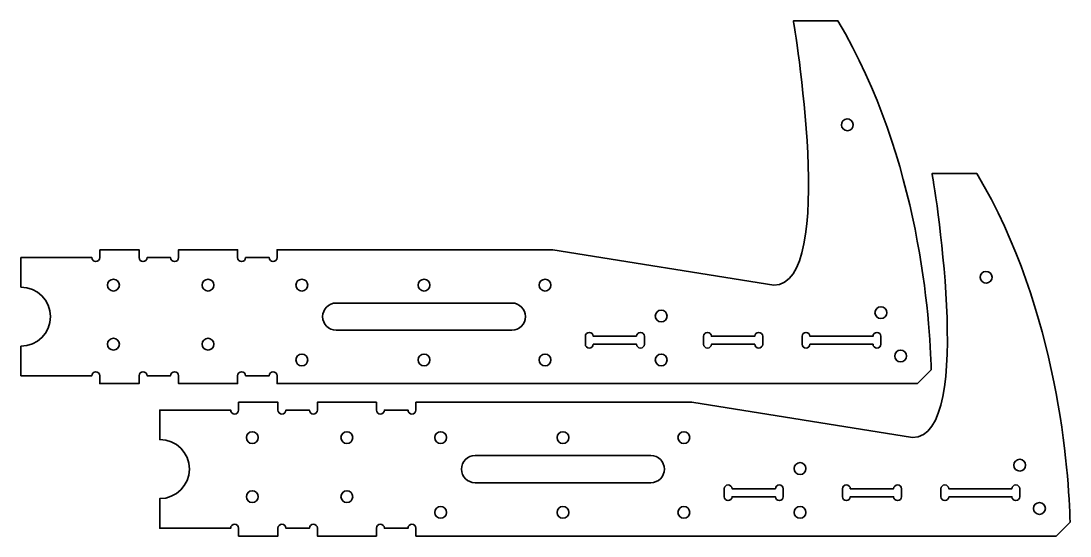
# Model space of a CAD drawing. Header units: inches. Extents: x -170 to 401, y 8 to 582.
# Drawn here: x -166.9 to 99.3, y 13.4 to 144.2 of the extents above; entities that cross this region are included whole.
import ezdxf

# ---------------------------------------------------------------- set-up
doc = ezdxf.new("R2010")
doc.units = ezdxf.units.IN
doc.header["$MEASUREMENT"] = 0
doc.layers.add('VECTOR-CUT', color=7, linetype='Continuous')

# ---------------------------------------------------------------- blocks, each defined once
blk = doc.blocks.new('block 17')
at = {"layer": 'VECTOR-CUT', "color": 250, "lineweight": 35, "true_color": 0x231f20}
for points, knots in [([(-146.93, 86.13), (-146.93, 86.13), (-146.93, 84.13), (-146.93, 84.13), (-146.93, 83.58), (-147.38, 83.13), (-147.93, 83.13), (-148.48, 83.13), (-148.93, 83.58), (-148.93, 84.13), (-148.93, 84.13), (-166.91, 84.13), (-166.91, 84.13), (-166.91, 84.13), (-166.91, 84.13), (-166.91, 84.13), (-166.91, 84.13), (-166.91, 76.63), (-166.91, 76.63), (-162.77, 76.63), (-159.41, 73.28), (-159.41, 69.13), (-159.41, 64.99), (-162.77, 61.63), (-166.91, 61.63), (-166.91, 61.63), (-166.91, 54.13), (-166.91, 54.13), (-166.91, 54.13), (-148.93, 54.13), (-148.93, 54.13), (-148.93, 54.68), (-148.48, 55.13), (-147.93, 55.13), (-147.38, 55.13), (-146.93, 54.68), (-146.93, 54.13), (-146.93, 54.13), (-146.93, 52.13), (-146.93, 52.13), (-146.93, 52.13), (-136.93, 52.13), (-136.93, 52.13), (-136.93, 52.13), (-136.93, 54.13), (-136.93, 54.13), (-136.93, 54.68), (-136.48, 55.13), (-135.93, 55.13), (-135.38, 55.13), (-134.93, 54.68), (-134.93, 54.13), (-134.93, 54.13), (-128.93, 54.13), (-128.93, 54.13), (-128.93, 54.68), (-128.48, 55.13), (-127.93, 55.13), (-127.38, 55.13), (-126.93, 54.68), (-126.93, 54.13), (-126.93, 54.13), (-126.93, 52.13), (-126.93, 52.13), (-126.93, 52.13), (-111.93, 52.13), (-111.93, 52.13), (-111.93, 52.13), (-111.93, 54.13), (-111.93, 54.13), (-111.93, 54.68), (-111.48, 55.13), (-110.93, 55.13), (-110.38, 55.13), (-109.93, 54.68), (-109.93, 54.13), (-109.93, 54.13), (-103.93, 54.13), (-103.93, 54.13), (-103.93, 54.68), (-103.48, 55.13), (-102.93, 55.13), (-102.38, 55.13), (-101.93, 54.68), (-101.93, 54.13), (-101.93, 54.13), (-101.93, 52.13), (-101.93, 52.13), (-101.93, 52.13), (60.55, 52.13), (60.55, 52.13), (60.55, 52.13), (64.06, 55.64), (64.06, 55.64), (63.79, 67.78), (61.29, 109.12), (40.39, 144.24), (40.39, 144.24), (29.08, 144.24), (29.08, 144.24), (29.08, 144.24), (40.48, 77.13), (24.09, 77.13), (24.09, 77.13), (-31.93, 86.13), (-31.93, 86.13), (-31.93, 86.13), (-101.93, 86.13), (-101.93, 86.13), (-101.93, 86.13), (-101.93, 84.13), (-101.93, 84.13), (-101.93, 83.58), (-102.38, 83.13), (-102.93, 83.13), (-103.48, 83.13), (-103.93, 83.58), (-103.93, 84.13), (-103.93, 84.13), (-109.93, 84.13), (-109.93, 84.13), (-109.93, 83.58), (-110.38, 83.13), (-110.93, 83.13), (-111.48, 83.13), (-111.93, 83.58), (-111.93, 84.13), (-111.93, 84.13), (-111.93, 86.13), (-111.93, 86.13), (-111.93, 86.13), (-126.93, 86.13), (-126.93, 86.13), (-126.93, 86.13), (-126.93, 84.13), (-126.93, 84.13), (-126.93, 83.58), (-127.38, 83.13), (-127.93, 83.13), (-128.48, 83.13), (-128.93, 83.58), (-128.93, 84.13), (-128.93, 84.13), (-134.93, 84.13), (-134.93, 84.13), (-134.93, 83.58), (-135.38, 83.13), (-135.93, 83.13), (-136.48, 83.13), (-136.93, 83.58), (-136.93, 84.13), (-136.93, 84.13), (-136.93, 86.13), (-136.93, 86.13), (-136.93, 86.13), (-146.93, 86.13), (-146.93, 86.13)], [0, 0, 0, 0, 1, 1, 1, 2, 2, 2, 3, 3, 3, 4, 4, 4, 5, 5, 5, 6, 6, 6, 7, 7, 7, 8, 8, 8, 9, 9, 9, 10, 10, 10, 11, 11, 11, 12, 12, 12, 13, 13, 13, 14, 14, 14, 15, 15, 15, 16, 16, 16, 17, 17, 17, 18, 18, 18, 19, 19, 19, 20, 20, 20, 21, 21, 21, 22, 22, 22, 23, 23, 23, 24, 24, 24, 25, 25, 25, 26, 26, 26, 27, 27, 27, 28, 28, 28, 29, 29, 29, 30, 30, 30, 31, 31, 31, 32, 32, 32, 33, 33, 33, 34, 34, 34, 35, 35, 35, 36, 36, 36, 37, 37, 37, 38, 38, 38, 39, 39, 39, 40, 40, 40, 41, 41, 41, 42, 42, 42, 43, 43, 43, 44, 44, 44, 45, 45, 45, 46, 46, 46, 47, 47, 47, 48, 48, 48, 49, 49, 49, 50, 50, 50, 51, 51, 51, 52, 52, 52, 52]), ([(-10.7, 64.13), (-10.7, 64.68), (-10.25, 65.13), (-9.7, 65.13), (-9.14, 65.13), (-8.7, 64.68), (-8.7, 64.13), (-8.7, 64.13), (-8.7, 62.13), (-8.7, 62.13), (-8.7, 61.58), (-9.14, 61.13), (-9.7, 61.13), (-10.25, 61.13), (-10.7, 61.58), (-10.7, 62.13), (-10.7, 62.13), (-21.7, 62.13), (-21.7, 62.13), (-21.7, 61.58), (-22.14, 61.13), (-22.7, 61.13), (-23.25, 61.13), (-23.7, 61.58), (-23.7, 62.13), (-23.7, 62.13), (-23.7, 64.13), (-23.7, 64.13), (-23.7, 64.68), (-23.25, 65.13), (-22.7, 65.13), (-22.14, 65.13), (-21.7, 64.68), (-21.7, 64.13), (-21.7, 64.13), (-10.7, 64.13), (-10.7, 64.13)], [0, 0, 0, 0, 1, 1, 1, 2, 2, 2, 3, 3, 3, 4, 4, 4, 5, 5, 5, 6, 6, 6, 7, 7, 7, 8, 8, 8, 9, 9, 9, 10, 10, 10, 11, 11, 11, 12, 12, 12, 12]), ([(21.3, 62.13), (21.3, 61.58), (20.85, 61.13), (20.3, 61.13), (19.75, 61.13), (19.3, 61.58), (19.3, 62.13), (19.3, 62.13), (8.3, 62.13), (8.3, 62.13), (8.3, 61.58), (7.86, 61.13), (7.31, 61.13), (6.75, 61.13), (6.31, 61.58), (6.31, 62.13), (6.31, 62.13), (6.31, 64.13), (6.31, 64.13), (6.31, 64.68), (6.75, 65.13), (7.31, 65.13), (7.86, 65.13), (8.31, 64.68), (8.31, 64.13), (8.31, 64.13), (19.3, 64.13), (19.3, 64.13), (19.3, 64.68), (19.75, 65.13), (20.3, 65.13), (20.85, 65.13), (21.3, 64.68), (21.3, 64.13), (21.3, 64.13), (21.3, 62.13), (21.3, 62.13)], [0, 0, 0, 0, 1, 1, 1, 2, 2, 2, 3, 3, 3, 4, 4, 4, 5, 5, 5, 6, 6, 6, 7, 7, 7, 8, 8, 8, 9, 9, 9, 10, 10, 10, 11, 11, 11, 12, 12, 12, 12]), ([(33.3, 62.13), (33.3, 61.58), (32.85, 61.13), (32.3, 61.13), (31.75, 61.13), (31.3, 61.58), (31.3, 62.13), (31.3, 62.13), (31.3, 64.13), (31.3, 64.13), (31.3, 64.68), (31.75, 65.13), (32.3, 65.13), (32.85, 65.13), (33.3, 64.68), (33.3, 64.13), (33.3, 64.13), (49.3, 64.13), (49.3, 64.13), (49.3, 64.68), (49.75, 65.13), (50.3, 65.13), (50.86, 65.13), (51.3, 64.68), (51.3, 64.13), (51.3, 64.13), (51.3, 62.13), (51.3, 62.13), (51.3, 61.58), (50.86, 61.13), (50.3, 61.13), (49.75, 61.13), (49.3, 61.58), (49.3, 62.13), (49.3, 62.13), (33.3, 62.13), (33.3, 62.13)], [0, 0, 0, 0, 1, 1, 1, 2, 2, 2, 3, 3, 3, 4, 4, 4, 5, 5, 5, 6, 6, 6, 7, 7, 7, 8, 8, 8, 9, 9, 9, 10, 10, 10, 11, 11, 11, 12, 12, 12, 12])]:
    blk.add_open_spline(points, degree=3, knots=knots, dxfattribs=at)
at = {"layer": 'VECTOR-CUT', "color": 7, "lineweight": 35, "true_color": 0xffffff}
for points, knots in [([(43.41, 116.51), (42.66, 116.16), (41.77, 116.48), (41.42, 117.23), (41.07, 117.98), (41.39, 118.87), (42.14, 119.22), (42.89, 119.57), (43.78, 119.25), (44.13, 118.5), (44.48, 117.75), (44.16, 116.86), (43.41, 116.51)], [0, 0, 0, 0, 1, 1, 1, 2, 2, 2, 3, 3, 3, 4, 4, 4, 4]), ([(-143.45, 75.63), (-144.28, 75.63), (-144.95, 76.31), (-144.95, 77.13), (-144.95, 77.96), (-144.28, 78.63), (-143.45, 78.63), (-142.62, 78.63), (-141.95, 77.96), (-141.95, 77.13), (-141.95, 76.31), (-142.62, 75.63), (-143.45, 75.63)], [0, 0, 0, 0, 1, 1, 1, 2, 2, 2, 3, 3, 3, 4, 4, 4, 4]), ([(-119.45, 75.63), (-120.28, 75.63), (-120.95, 76.3), (-120.95, 77.13), (-120.95, 77.96), (-120.28, 78.63), (-119.45, 78.63), (-118.62, 78.63), (-117.95, 77.96), (-117.95, 77.13), (-117.95, 76.31), (-118.62, 75.63), (-119.45, 75.63)], [0, 0, 0, 0, 1, 1, 1, 2, 2, 2, 3, 3, 3, 4, 4, 4, 4]), ([(-95.64, 75.63), (-96.47, 75.63), (-97.14, 76.3), (-97.14, 77.13), (-97.14, 77.96), (-96.47, 78.63), (-95.64, 78.63), (-94.81, 78.63), (-94.14, 77.96), (-94.14, 77.13), (-94.14, 76.31), (-94.81, 75.63), (-95.64, 75.63)], [0, 0, 0, 0, 1, 1, 1, 2, 2, 2, 3, 3, 3, 4, 4, 4, 4]), ([(-64.62, 75.63), (-65.45, 75.63), (-66.12, 76.3), (-66.12, 77.13), (-66.12, 77.96), (-65.45, 78.63), (-64.62, 78.63), (-63.79, 78.63), (-63.12, 77.96), (-63.12, 77.13), (-63.12, 76.31), (-63.79, 75.63), (-64.62, 75.63)], [0, 0, 0, 0, 1, 1, 1, 2, 2, 2, 3, 3, 3, 4, 4, 4, 4]), ([(-33.93, 75.63), (-34.76, 75.63), (-35.43, 76.31), (-35.43, 77.13), (-35.43, 77.96), (-34.76, 78.63), (-33.93, 78.63), (-33.1, 78.63), (-32.43, 77.96), (-32.43, 77.13), (-32.43, 76.31), (-33.1, 75.63), (-33.93, 75.63)], [0, 0, 0, 0, 1, 1, 1, 2, 2, 2, 3, 3, 3, 4, 4, 4, 4]), ([(-90.37, 69.13), (-90.37, 71.04), (-88.82, 72.59), (-86.92, 72.59), (-86.92, 72.59), (-42.32, 72.59), (-42.32, 72.59), (-40.41, 72.59), (-38.87, 71.04), (-38.87, 69.13), (-38.87, 69.13), (-38.87, 69.13), (-38.87, 69.13), (-38.87, 67.22), (-40.41, 65.67), (-42.32, 65.67), (-42.32, 65.67), (-86.92, 65.67), (-86.92, 65.67), (-88.82, 65.67), (-90.37, 67.22), (-90.37, 69.13), (-90.37, 69.13), (-90.37, 69.13), (-90.37, 69.13)], [0, 0, 0, 0, 1, 1, 1, 2, 2, 2, 3, 3, 3, 4, 4, 4, 5, 5, 5, 6, 6, 6, 7, 7, 7, 8, 8, 8, 8]), ([(-4.45, 67.77), (-5.28, 67.77), (-5.95, 68.45), (-5.95, 69.27), (-5.95, 70.1), (-5.28, 70.77), (-4.45, 70.77), (-3.62, 70.77), (-2.95, 70.1), (-2.95, 69.28), (-2.95, 68.45), (-3.62, 67.77), (-4.45, 67.77)], [0, 0, 0, 0, 1, 1, 1, 2, 2, 2, 3, 3, 3, 4, 4, 4, 4]), ([(51.3, 68.63), (50.47, 68.63), (49.8, 69.31), (49.8, 70.13), (49.8, 70.96), (50.47, 71.63), (51.3, 71.63), (52.13, 71.63), (52.8, 70.96), (52.8, 70.13), (52.8, 69.31), (52.13, 68.63), (51.3, 68.63)], [0, 0, 0, 0, 1, 1, 1, 2, 2, 2, 3, 3, 3, 4, 4, 4, 4]), ([(-143.45, 60.63), (-144.28, 60.63), (-144.95, 61.3), (-144.95, 62.13), (-144.95, 62.96), (-144.28, 63.63), (-143.45, 63.63), (-142.62, 63.63), (-141.95, 62.96), (-141.95, 62.13), (-141.95, 61.3), (-142.62, 60.63), (-143.45, 60.63)], [0, 0, 0, 0, 1, 1, 1, 2, 2, 2, 3, 3, 3, 4, 4, 4, 4]), ([(-119.45, 60.63), (-120.28, 60.63), (-120.95, 61.31), (-120.95, 62.13), (-120.95, 62.96), (-120.28, 63.63), (-119.45, 63.63), (-118.62, 63.63), (-117.95, 62.96), (-117.95, 62.13), (-117.95, 61.3), (-118.62, 60.63), (-119.45, 60.63)], [0, 0, 0, 0, 1, 1, 1, 2, 2, 2, 3, 3, 3, 4, 4, 4, 4]), ([(-95.64, 56.63), (-96.47, 56.63), (-97.14, 57.3), (-97.14, 58.13), (-97.14, 58.96), (-96.47, 59.63), (-95.64, 59.63), (-94.81, 59.63), (-94.14, 58.96), (-94.14, 58.13), (-94.14, 57.3), (-94.81, 56.63), (-95.64, 56.63)], [0, 0, 0, 0, 1, 1, 1, 2, 2, 2, 3, 3, 3, 4, 4, 4, 4]), ([(-64.62, 56.63), (-65.45, 56.63), (-66.12, 57.3), (-66.12, 58.13), (-66.12, 58.96), (-65.45, 59.63), (-64.62, 59.63), (-63.79, 59.63), (-63.12, 58.96), (-63.12, 58.13), (-63.12, 57.3), (-63.79, 56.63), (-64.62, 56.63)], [0, 0, 0, 0, 1, 1, 1, 2, 2, 2, 3, 3, 3, 4, 4, 4, 4]), ([(-33.93, 56.63), (-34.76, 56.63), (-35.43, 57.3), (-35.43, 58.13), (-35.43, 58.96), (-34.76, 59.63), (-33.93, 59.63), (-33.1, 59.63), (-32.43, 58.96), (-32.43, 58.13), (-32.43, 57.3), (-33.1, 56.63), (-33.93, 56.63)], [0, 0, 0, 0, 1, 1, 1, 2, 2, 2, 3, 3, 3, 4, 4, 4, 4]), ([(-4.45, 56.63), (-5.28, 56.63), (-5.95, 57.3), (-5.95, 58.13), (-5.95, 58.96), (-5.28, 59.63), (-4.45, 59.63), (-3.62, 59.63), (-2.95, 58.96), (-2.95, 58.13), (-2.95, 57.3), (-3.62, 56.63), (-4.45, 56.63)], [0, 0, 0, 0, 1, 1, 1, 2, 2, 2, 3, 3, 3, 4, 4, 4, 4]), ([(56.3, 57.63), (55.47, 57.63), (54.8, 58.3), (54.8, 59.13), (54.8, 59.96), (55.47, 60.63), (56.3, 60.63), (57.13, 60.63), (57.8, 59.96), (57.8, 59.13), (57.8, 58.3), (57.13, 57.63), (56.3, 57.63)], [0, 0, 0, 0, 1, 1, 1, 2, 2, 2, 3, 3, 3, 4, 4, 4, 4])]:
    blk.add_open_spline(points, degree=3, knots=knots, dxfattribs=at)
blk = doc.blocks.new('block 18')
at = {"layer": 'VECTOR-CUT', "color": 250, "lineweight": 35, "true_color": 0x231f20}
for points, knots in [([(-111.7, 47.4), (-111.7, 47.4), (-111.7, 45.4), (-111.7, 45.4), (-111.7, 44.85), (-112.15, 44.4), (-112.7, 44.4), (-113.25, 44.4), (-113.7, 44.85), (-113.7, 45.4), (-113.7, 45.4), (-131.68, 45.4), (-131.68, 45.4), (-131.68, 45.4), (-131.68, 45.4), (-131.68, 45.4), (-131.68, 45.4), (-131.68, 37.9), (-131.68, 37.9), (-127.54, 37.9), (-124.18, 34.55), (-124.18, 30.4), (-124.18, 26.26), (-127.54, 22.9), (-131.68, 22.9), (-131.68, 22.9), (-131.68, 15.4), (-131.68, 15.4), (-131.68, 15.4), (-113.7, 15.4), (-113.7, 15.4), (-113.7, 15.95), (-113.25, 16.4), (-112.7, 16.4), (-112.15, 16.4), (-111.7, 15.95), (-111.7, 15.4), (-111.7, 15.4), (-111.7, 13.4), (-111.7, 13.4), (-111.7, 13.4), (-101.7, 13.4), (-101.7, 13.4), (-101.7, 13.4), (-101.7, 15.4), (-101.7, 15.4), (-101.7, 15.95), (-101.25, 16.4), (-100.7, 16.4), (-100.15, 16.4), (-99.7, 15.95), (-99.7, 15.4), (-99.7, 15.4), (-93.7, 15.4), (-93.7, 15.4), (-93.7, 15.95), (-93.25, 16.4), (-92.7, 16.4), (-92.15, 16.4), (-91.7, 15.95), (-91.7, 15.4), (-91.7, 15.4), (-91.7, 13.4), (-91.7, 13.4), (-91.7, 13.4), (-76.7, 13.4), (-76.7, 13.4), (-76.7, 13.4), (-76.7, 15.4), (-76.7, 15.4), (-76.7, 15.95), (-76.25, 16.4), (-75.7, 16.4), (-75.15, 16.4), (-74.7, 15.95), (-74.7, 15.4), (-74.7, 15.4), (-68.7, 15.4), (-68.7, 15.4), (-68.7, 15.95), (-68.25, 16.4), (-67.7, 16.4), (-67.15, 16.4), (-66.7, 15.95), (-66.7, 15.4), (-66.7, 15.4), (-66.7, 13.4), (-66.7, 13.4), (-66.7, 13.4), (95.78, 13.4), (95.78, 13.4), (95.78, 13.4), (99.29, 16.91), (99.29, 16.91), (99.02, 29.04), (96.52, 70.39), (75.62, 105.51), (75.62, 105.51), (64.31, 105.51), (64.31, 105.51), (64.31, 105.51), (75.71, 38.4), (59.32, 38.4), (59.32, 38.4), (3.3, 47.4), (3.3, 47.4), (3.3, 47.4), (-66.7, 47.4), (-66.7, 47.4), (-66.7, 47.4), (-66.7, 45.4), (-66.7, 45.4), (-66.7, 44.85), (-67.15, 44.4), (-67.7, 44.4), (-68.25, 44.4), (-68.7, 44.85), (-68.7, 45.4), (-68.7, 45.4), (-74.7, 45.4), (-74.7, 45.4), (-74.7, 44.85), (-75.15, 44.4), (-75.7, 44.4), (-76.25, 44.4), (-76.7, 44.85), (-76.7, 45.4), (-76.7, 45.4), (-76.7, 47.4), (-76.7, 47.4), (-76.7, 47.4), (-91.7, 47.4), (-91.7, 47.4), (-91.7, 47.4), (-91.7, 45.4), (-91.7, 45.4), (-91.7, 44.85), (-92.15, 44.4), (-92.7, 44.4), (-93.25, 44.4), (-93.7, 44.85), (-93.7, 45.4), (-93.7, 45.4), (-99.7, 45.4), (-99.7, 45.4), (-99.7, 44.85), (-100.15, 44.4), (-100.7, 44.4), (-101.25, 44.4), (-101.7, 44.85), (-101.7, 45.4), (-101.7, 45.4), (-101.7, 47.4), (-101.7, 47.4), (-101.7, 47.4), (-111.7, 47.4), (-111.7, 47.4)], [0, 0, 0, 0, 1, 1, 1, 2, 2, 2, 3, 3, 3, 4, 4, 4, 5, 5, 5, 6, 6, 6, 7, 7, 7, 8, 8, 8, 9, 9, 9, 10, 10, 10, 11, 11, 11, 12, 12, 12, 13, 13, 13, 14, 14, 14, 15, 15, 15, 16, 16, 16, 17, 17, 17, 18, 18, 18, 19, 19, 19, 20, 20, 20, 21, 21, 21, 22, 22, 22, 23, 23, 23, 24, 24, 24, 25, 25, 25, 26, 26, 26, 27, 27, 27, 28, 28, 28, 29, 29, 29, 30, 30, 30, 31, 31, 31, 32, 32, 32, 33, 33, 33, 34, 34, 34, 35, 35, 35, 36, 36, 36, 37, 37, 37, 38, 38, 38, 39, 39, 39, 40, 40, 40, 41, 41, 41, 42, 42, 42, 43, 43, 43, 44, 44, 44, 45, 45, 45, 46, 46, 46, 47, 47, 47, 48, 48, 48, 49, 49, 49, 50, 50, 50, 51, 51, 51, 52, 52, 52, 52]), ([(24.53, 25.4), (24.53, 25.95), (24.98, 26.4), (25.53, 26.4), (26.09, 26.4), (26.53, 25.95), (26.53, 25.4), (26.53, 25.4), (26.53, 23.4), (26.53, 23.4), (26.53, 22.85), (26.09, 22.4), (25.53, 22.4), (24.98, 22.4), (24.53, 22.85), (24.53, 23.4), (24.53, 23.4), (13.53, 23.4), (13.53, 23.4), (13.53, 22.85), (13.09, 22.4), (12.53, 22.4), (11.98, 22.4), (11.53, 22.85), (11.53, 23.4), (11.53, 23.4), (11.53, 25.4), (11.53, 25.4), (11.53, 25.95), (11.98, 26.4), (12.53, 26.4), (13.09, 26.4), (13.53, 25.95), (13.53, 25.4), (13.53, 25.4), (24.53, 25.4), (24.53, 25.4)], [0, 0, 0, 0, 1, 1, 1, 2, 2, 2, 3, 3, 3, 4, 4, 4, 5, 5, 5, 6, 6, 6, 7, 7, 7, 8, 8, 8, 9, 9, 9, 10, 10, 10, 11, 11, 11, 12, 12, 12, 12]), ([(56.53, 23.4), (56.53, 22.85), (56.08, 22.4), (55.53, 22.4), (54.98, 22.4), (54.53, 22.85), (54.53, 23.4), (54.53, 23.4), (43.53, 23.4), (43.53, 23.4), (43.53, 22.85), (43.09, 22.4), (42.54, 22.4), (41.98, 22.4), (41.54, 22.85), (41.54, 23.4), (41.54, 23.4), (41.54, 25.4), (41.54, 25.4), (41.54, 25.95), (41.98, 26.4), (42.54, 26.4), (43.09, 26.4), (43.54, 25.95), (43.54, 25.4), (43.54, 25.4), (54.53, 25.4), (54.53, 25.4), (54.53, 25.95), (54.98, 26.4), (55.53, 26.4), (56.08, 26.4), (56.53, 25.95), (56.53, 25.4), (56.53, 25.4), (56.53, 23.4), (56.53, 23.4)], [0, 0, 0, 0, 1, 1, 1, 2, 2, 2, 3, 3, 3, 4, 4, 4, 5, 5, 5, 6, 6, 6, 7, 7, 7, 8, 8, 8, 9, 9, 9, 10, 10, 10, 11, 11, 11, 12, 12, 12, 12]), ([(68.53, 23.4), (68.53, 22.85), (68.08, 22.4), (67.53, 22.4), (66.98, 22.4), (66.53, 22.85), (66.53, 23.4), (66.53, 23.4), (66.53, 25.4), (66.53, 25.4), (66.53, 25.95), (66.98, 26.4), (67.53, 26.4), (68.08, 26.4), (68.53, 25.95), (68.53, 25.4), (68.53, 25.4), (84.53, 25.4), (84.53, 25.4), (84.53, 25.95), (84.98, 26.4), (85.53, 26.4), (86.09, 26.4), (86.53, 25.95), (86.53, 25.4), (86.53, 25.4), (86.53, 23.4), (86.53, 23.4), (86.53, 22.85), (86.09, 22.4), (85.53, 22.4), (84.98, 22.4), (84.53, 22.85), (84.53, 23.4), (84.53, 23.4), (68.53, 23.4), (68.53, 23.4)], [0, 0, 0, 0, 1, 1, 1, 2, 2, 2, 3, 3, 3, 4, 4, 4, 5, 5, 5, 6, 6, 6, 7, 7, 7, 8, 8, 8, 9, 9, 9, 10, 10, 10, 11, 11, 11, 12, 12, 12, 12])]:
    blk.add_open_spline(points, degree=3, knots=knots, dxfattribs=at)
at = {"layer": 'VECTOR-CUT', "color": 7, "lineweight": 35, "true_color": 0xffffff}
for points, knots in [([(78.64, 77.78), (77.89, 77.42), (77, 77.75), (76.65, 78.5), (76.3, 79.25), (76.62, 80.14), (77.37, 80.49), (78.12, 80.84), (79.01, 80.52), (79.36, 79.77), (79.72, 79.02), (79.39, 78.13), (78.64, 77.78)], [0, 0, 0, 0, 1, 1, 1, 2, 2, 2, 3, 3, 3, 4, 4, 4, 4]), ([(-108.22, 36.9), (-109.05, 36.9), (-109.72, 37.57), (-109.72, 38.4), (-109.72, 39.23), (-109.05, 39.9), (-108.22, 39.9), (-107.39, 39.9), (-106.72, 39.23), (-106.72, 38.4), (-106.72, 37.58), (-107.39, 36.9), (-108.22, 36.9)], [0, 0, 0, 0, 1, 1, 1, 2, 2, 2, 3, 3, 3, 4, 4, 4, 4]), ([(-84.22, 36.9), (-85.04, 36.9), (-85.72, 37.57), (-85.72, 38.4), (-85.72, 39.23), (-85.05, 39.9), (-84.22, 39.9), (-83.39, 39.9), (-82.72, 39.23), (-82.72, 38.4), (-82.72, 37.57), (-83.39, 36.9), (-84.22, 36.9)], [0, 0, 0, 0, 1, 1, 1, 2, 2, 2, 3, 3, 3, 4, 4, 4, 4]), ([(-60.41, 36.9), (-61.24, 36.9), (-61.91, 37.57), (-61.91, 38.4), (-61.91, 39.23), (-61.24, 39.9), (-60.41, 39.9), (-59.58, 39.9), (-58.91, 39.23), (-58.91, 38.4), (-58.91, 37.57), (-59.58, 36.9), (-60.41, 36.9)], [0, 0, 0, 0, 1, 1, 1, 2, 2, 2, 3, 3, 3, 4, 4, 4, 4]), ([(-29.39, 36.9), (-30.22, 36.9), (-30.89, 37.57), (-30.89, 38.4), (-30.89, 39.23), (-30.22, 39.9), (-29.39, 39.9), (-28.56, 39.9), (-27.89, 39.23), (-27.89, 38.4), (-27.89, 37.57), (-28.56, 36.9), (-29.39, 36.9)], [0, 0, 0, 0, 1, 1, 1, 2, 2, 2, 3, 3, 3, 4, 4, 4, 4]), ([(1.3, 36.9), (0.47, 36.9), (-0.2, 37.57), (-0.2, 38.4), (-0.2, 39.23), (0.47, 39.9), (1.3, 39.9), (2.13, 39.9), (2.8, 39.23), (2.8, 38.4), (2.8, 37.57), (2.13, 36.9), (1.3, 36.9)], [0, 0, 0, 0, 1, 1, 1, 2, 2, 2, 3, 3, 3, 4, 4, 4, 4]), ([(-55.14, 30.4), (-55.14, 32.31), (-53.59, 33.86), (-51.69, 33.86), (-51.69, 33.86), (-7.09, 33.86), (-7.09, 33.86), (-5.18, 33.86), (-3.64, 32.31), (-3.64, 30.4), (-3.64, 30.4), (-3.64, 30.4), (-3.64, 30.4), (-3.64, 28.49), (-5.18, 26.94), (-7.09, 26.94), (-7.09, 26.94), (-51.69, 26.94), (-51.69, 26.94), (-53.59, 26.94), (-55.14, 28.49), (-55.14, 30.4), (-55.14, 30.4), (-55.14, 30.4), (-55.14, 30.4)], [0, 0, 0, 0, 1, 1, 1, 2, 2, 2, 3, 3, 3, 4, 4, 4, 5, 5, 5, 6, 6, 6, 7, 7, 7, 8, 8, 8, 8]), ([(30.78, 29.04), (29.95, 29.04), (29.28, 29.72), (29.28, 30.54), (29.28, 31.37), (29.95, 32.04), (30.78, 32.04), (31.61, 32.04), (32.28, 31.37), (32.28, 30.54), (32.28, 29.72), (31.61, 29.04), (30.78, 29.04)], [0, 0, 0, 0, 1, 1, 1, 2, 2, 2, 3, 3, 3, 4, 4, 4, 4]), ([(86.53, 29.9), (85.7, 29.9), (85.03, 30.58), (85.03, 31.4), (85.03, 32.23), (85.7, 32.9), (86.53, 32.9), (87.36, 32.9), (88.03, 32.23), (88.03, 31.4), (88.03, 30.58), (87.36, 29.9), (86.53, 29.9)], [0, 0, 0, 0, 1, 1, 1, 2, 2, 2, 3, 3, 3, 4, 4, 4, 4]), ([(-108.22, 21.9), (-109.05, 21.9), (-109.72, 22.57), (-109.72, 23.4), (-109.72, 24.23), (-109.05, 24.9), (-108.22, 24.9), (-107.39, 24.9), (-106.72, 24.23), (-106.72, 23.4), (-106.72, 22.57), (-107.39, 21.9), (-108.22, 21.9)], [0, 0, 0, 0, 1, 1, 1, 2, 2, 2, 3, 3, 3, 4, 4, 4, 4]), ([(-84.22, 21.9), (-85.04, 21.9), (-85.72, 22.57), (-85.72, 23.4), (-85.72, 24.23), (-85.04, 24.9), (-84.22, 24.9), (-83.39, 24.9), (-82.72, 24.23), (-82.72, 23.4), (-82.72, 22.57), (-83.39, 21.9), (-84.22, 21.9)], [0, 0, 0, 0, 1, 1, 1, 2, 2, 2, 3, 3, 3, 4, 4, 4, 4]), ([(91.53, 18.9), (90.7, 18.9), (90.03, 19.57), (90.03, 20.4), (90.03, 21.23), (90.7, 21.9), (91.53, 21.9), (92.36, 21.9), (93.03, 21.23), (93.03, 20.4), (93.03, 19.57), (92.36, 18.9), (91.53, 18.9)], [0, 0, 0, 0, 1, 1, 1, 2, 2, 2, 3, 3, 3, 4, 4, 4, 4]), ([(-60.41, 17.9), (-61.24, 17.9), (-61.91, 18.57), (-61.91, 19.4), (-61.91, 20.23), (-61.24, 20.9), (-60.41, 20.9), (-59.58, 20.9), (-58.91, 20.23), (-58.91, 19.4), (-58.91, 18.57), (-59.58, 17.9), (-60.41, 17.9)], [0, 0, 0, 0, 1, 1, 1, 2, 2, 2, 3, 3, 3, 4, 4, 4, 4]), ([(-29.39, 17.9), (-30.22, 17.9), (-30.89, 18.57), (-30.89, 19.4), (-30.89, 20.23), (-30.22, 20.9), (-29.39, 20.9), (-28.56, 20.9), (-27.89, 20.23), (-27.89, 19.4), (-27.89, 18.57), (-28.56, 17.9), (-29.39, 17.9)], [0, 0, 0, 0, 1, 1, 1, 2, 2, 2, 3, 3, 3, 4, 4, 4, 4]), ([(1.3, 17.9), (0.47, 17.9), (-0.2, 18.57), (-0.2, 19.4), (-0.2, 20.23), (0.47, 20.9), (1.3, 20.9), (2.13, 20.9), (2.8, 20.23), (2.8, 19.4), (2.8, 18.57), (2.13, 17.9), (1.3, 17.9)], [0, 0, 0, 0, 1, 1, 1, 2, 2, 2, 3, 3, 3, 4, 4, 4, 4]), ([(30.78, 17.9), (29.95, 17.9), (29.28, 18.57), (29.28, 19.4), (29.28, 20.23), (29.95, 20.9), (30.78, 20.9), (31.61, 20.9), (32.28, 20.23), (32.28, 19.4), (32.28, 18.57), (31.61, 17.9), (30.78, 17.9)], [0, 0, 0, 0, 1, 1, 1, 2, 2, 2, 3, 3, 3, 4, 4, 4, 4])]:
    blk.add_open_spline(points, degree=3, knots=knots, dxfattribs=at)

msp = doc.modelspace()

# ---------------------------------------------------------------- block references
at = {"layer": 'VECTOR-CUT'}
for name in ['block 17', 'block 18']:
    msp.add_blockref(name, (0, 0), dxfattribs=at)

doc.saveas('drawing.dxf')
